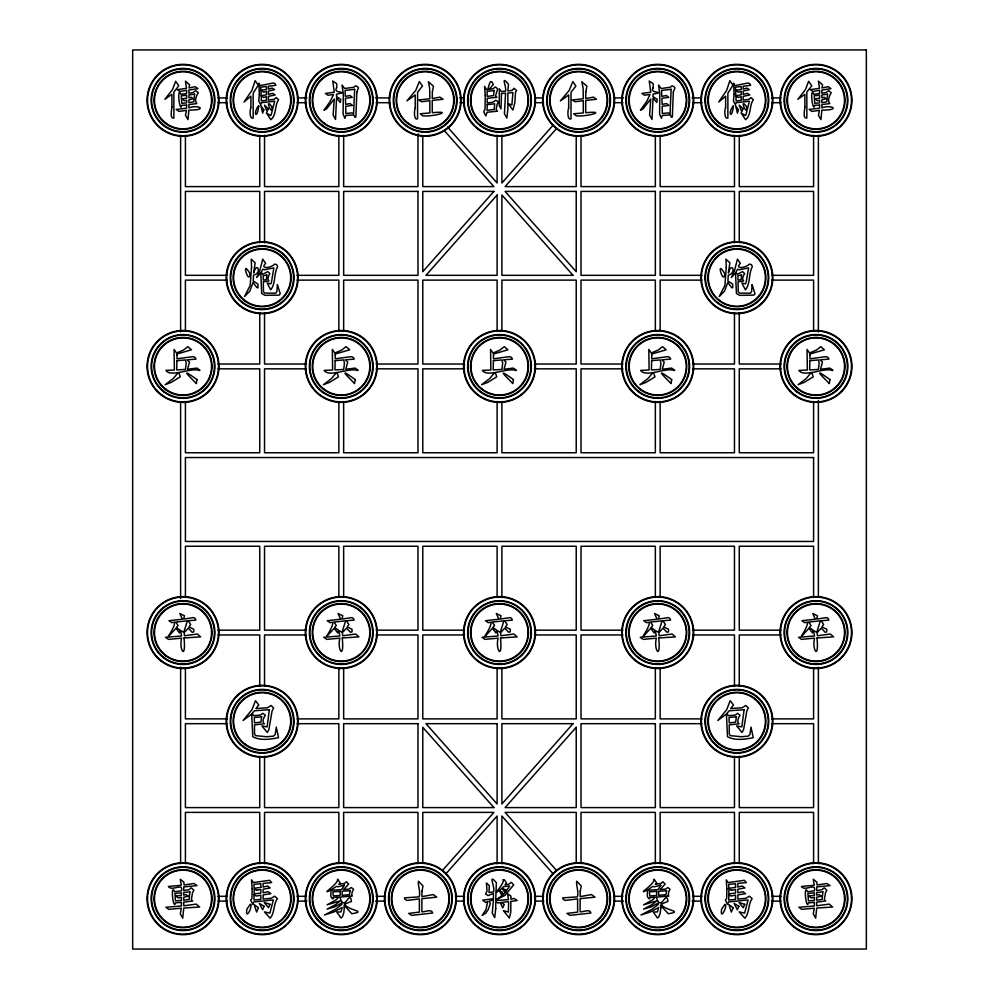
<?xml version="1.0" encoding="UTF-8"?>
<svg xmlns="http://www.w3.org/2000/svg" width="999" height="999" viewBox="0 0 999 999"><rect width="100%" height="100%" fill="white"/><g stroke="black" fill="none" stroke-linecap="round" stroke-linejoin="round"><path stroke-width="1.5" d="M553.434 124.813L501.898 182.992L501.898 135.127M556.643 128.421L505.094 186.613L576.223 186.613L576.223 135.652M442.357 870.579L493.906 812.387L422.777 812.387L422.777 863.348M445.566 874.187L497.102 816.008L497.102 863.873M218.044 97.902L227.397 97.902M297.565 97.902L306.93 97.902M375.537 97.902L389.573 97.902M459.74 97.902L464.41 97.902M534.59 97.902L542.382 97.902M614.11 97.902L623.463 97.902M692.07 97.902L701.435 97.902M771.603 97.902L780.956 97.902M217.932 102.697L227.223 102.697M297.053 102.697L306.343 102.697M376.173 102.697L390.109 102.697M459.99 102.697L464.635 102.697M534.365 102.697L543.643 102.697M613.536 102.697L622.827 102.697M692.657 102.697L701.947 102.697M771.777 102.697L781.068 102.697M227.223 275.324L185.414 275.324L185.414 191.408L259.74 191.408L259.74 242.695M297.053 275.324L338.861 275.324L338.861 191.408L264.535 191.408L264.535 242.695M701.947 275.324L660.139 275.324L660.139 191.408L734.465 191.408L734.465 242.695M771.777 275.324L813.586 275.324L813.586 191.408L739.26 191.408L739.26 242.695M227.223 280.12L185.414 280.12L185.414 331.406M297.053 280.12L338.861 280.12L338.861 331.406M701.947 280.12L660.139 280.12L660.139 331.406M771.777 280.12L813.586 280.12L813.586 331.406M217.932 364.036L259.74 364.036L259.74 312.749M306.343 364.036L264.535 364.036L264.535 312.749M376.173 364.036L417.982 364.036L417.982 280.12L343.656 280.12L343.656 331.406M464.585 364.036L422.777 364.036L422.777 280.12L497.102 280.12L497.102 331.406M534.415 364.036L576.223 364.036L576.223 280.12L501.898 280.12L501.898 331.406M622.827 364.036L581.018 364.036L581.018 280.12L655.344 280.12L655.344 331.406M692.657 364.036L734.465 364.036L734.465 312.749M781.068 364.036L739.26 364.036L739.26 312.749M217.932 368.831L259.74 368.831L259.74 452.747L185.414 452.747L185.414 401.461M306.343 368.831L264.535 368.831L264.535 452.747L338.861 452.747L338.861 401.461M376.173 368.831L417.982 368.831L417.982 452.747L343.656 452.747L343.656 401.461M464.585 368.831L422.777 368.831L422.777 452.747L497.102 452.747L497.102 401.461M534.415 368.831L576.223 368.831L576.223 452.747L501.898 452.747L501.898 401.461M622.827 368.831L581.018 368.831L581.018 452.747L655.344 452.747L655.344 401.461M692.657 368.831L734.465 368.831L734.465 452.747L660.139 452.747L660.139 401.461M781.068 368.831L739.26 368.831L739.26 452.747L813.586 452.747L813.586 401.461M217.932 630.169L259.74 630.169L259.74 546.253L185.414 546.253L185.414 597.539M306.343 630.169L264.535 630.169L264.535 546.253L338.861 546.253L338.861 597.539M376.173 630.169L417.982 630.169L417.982 546.253L343.656 546.253L343.656 597.539M464.585 630.169L422.777 630.169L422.777 546.253L497.102 546.253L497.102 597.539M534.415 630.169L576.223 630.169L576.223 546.253L501.898 546.253L501.898 597.539M622.827 630.169L581.018 630.169L581.018 546.253L655.344 546.253L655.344 597.539M692.657 630.169L734.465 630.169L734.465 546.253L660.139 546.253L660.139 597.539M781.068 630.169L739.26 630.169L739.26 546.253L813.586 546.253L813.586 597.539M217.932 634.964L259.74 634.964L259.74 686.251M306.343 634.964L264.535 634.964L264.535 686.251M376.173 634.964L417.982 634.964L417.982 718.88L343.656 718.88L343.656 667.594M464.585 634.964L422.777 634.964L422.777 718.88L497.102 718.88L497.102 667.594M534.415 634.964L576.223 634.964L576.223 718.88L501.898 718.88L501.898 667.594M622.827 634.964L581.018 634.964L581.018 718.88L655.344 718.88L655.344 667.594M692.657 634.964L734.465 634.964L734.465 686.251M781.068 634.964L739.26 634.964L739.26 686.251M227.223 718.88L185.414 718.88L185.414 667.594M297.053 718.88L338.861 718.88L338.861 667.594M701.947 718.88L660.139 718.88L660.139 667.594M771.777 718.88L813.586 718.88L813.586 667.594M227.223 723.676L185.414 723.676L185.414 807.592L259.74 807.592L259.74 756.305M297.053 723.676L338.861 723.676L338.861 807.592L264.535 807.592L264.535 756.305M701.947 723.676L660.139 723.676L660.139 807.592L734.465 807.592L734.465 756.305M771.777 723.676L813.586 723.676L813.586 807.592L739.26 807.592L739.26 756.305M217.932 896.303L227.223 896.303M297.053 896.303L306.343 896.303M376.173 896.303L385.464 896.303M455.357 896.303L464.635 896.303M534.365 896.303L543.643 896.303M613.536 896.303L622.827 896.303M692.657 896.303L701.947 896.303M771.777 896.303L781.068 896.303M218.044 901.098L227.397 901.098M297.565 901.098L306.93 901.098M375.537 901.098L384.89 901.098M456.618 901.098L464.41 901.098M534.59 901.098L543.943 901.098M614.11 901.098L623.463 901.098M692.07 901.098L701.435 901.098M771.603 901.098L780.956 901.098M447.627 127.135L497.102 182.992L497.102 135.127M444.418 130.757L493.906 186.613L422.777 186.613L422.777 135.652M556.643 870.579L505.094 812.387L576.223 812.387L576.223 863.348M553.434 874.187L501.898 816.008L501.898 863.873M818.381 135.327L818.381 331.843M818.381 400.462L818.381 596.977M818.381 667.157L818.381 863.673M813.586 135.327L813.586 186.613L739.26 186.613L739.26 135.327M813.586 863.673L813.586 812.387L739.26 812.387L739.26 863.673M734.465 135.327L734.465 186.613L660.139 186.613L660.139 135.327M734.465 863.673L734.465 812.387L660.139 812.387L660.139 863.673M655.344 135.327L655.344 186.613L581.018 186.613L581.018 135.327M655.344 863.673L655.344 812.387L581.018 812.387L581.018 863.673M417.982 133.779L417.982 186.613L343.656 186.613L343.656 135.327M417.982 863.673L417.982 812.387L343.656 812.387L343.656 863.673M338.861 135.327L338.861 186.613L264.535 186.613L264.535 135.327M338.861 863.673L338.861 812.387L264.535 812.387L264.535 863.673M259.74 135.327L259.74 186.613L185.414 186.613L185.414 135.327M259.74 863.673L259.74 812.387L185.414 812.387L185.414 863.673M180.619 135.327L180.619 331.843M180.619 402.023L180.619 598.538M180.619 667.157L180.619 863.673M501.473 93.456L500.986 108.928L499.188 105.332L499.35 88.749L501.236 91.496L505.569 91.171C506.818 86.701 500.049 74.413 508.479 84.203L507.867 90.959L512.125 90.36L514.048 88.299L516.545 90.385L515.534 92.383L514.81 102.797L512.937 110.04L508.316 103.696L511.9 104.957L512.899 92.595L507.867 93.007L507.867 109.266L506.843 118.107L504.42 113.636L505.569 93.169L501.473 93.456M186.613 105.07L186.563 108.217L176.136 109.44L178.958 111.413L186.488 110.34L185.464 115.222L187.962 119.593L188.898 110.102C208.953 110.202 198.014 104.208 188.898 107.892L188.898 104.57L196.803 103.596C194.156 100.911 196.366 95.654 198.277 92.782L195.779 90.609L192.869 92.62L188.898 93.157L188.898 90.047L197.952 88.649L195.292 86.688L189.061 87.949L189.598 84.878L185.464 81.119L186.526 88.324L177.322 89.673L179.895 91.471L186.613 90.322L186.613 93.481L180.881 94.293C177.51 86.563 178.571 105.844 181.081 107.193L181.855 105.27L186.613 105.07M819.58 105.07L819.53 108.217L809.103 109.44L811.925 111.413L819.455 110.34L818.431 115.222L820.928 119.593L821.865 110.102C841.92 110.202 830.981 104.208 821.865 107.892L821.865 104.57L829.769 103.596C827.122 100.911 829.332 95.654 831.243 92.782L828.745 90.609L825.836 92.62L821.865 93.157L821.865 90.047L830.918 88.649L828.258 86.688L822.027 87.949L822.564 84.878L818.431 81.119L819.492 88.324L810.289 89.673L812.861 91.471L819.58 90.322L819.58 93.481L813.848 94.293C810.476 86.563 811.538 105.844 814.048 107.193L814.822 105.27L819.58 105.07M487.187 104.633L487.112 110.327L494.193 109.503L494.68 103.821L487.187 104.633M181.443 903.67L181.406 906.006L165.884 907.267L168.794 909.352L181.319 908.216L180.295 913.823L182.717 918.206L183.741 908.054L199.625 907.03L196.303 904.12L183.741 905.793L183.741 902.109L192.695 901.011L191.346 899.699L192.632 892.357L193.893 890.196L191.221 887.786L189.011 889.697L183.741 890.571L183.779 886.887L197.003 885.614L193.893 883.491L184.066 885.002L183.916 882.179L180.295 879.27L181.281 885.251L168.469 886.475C171.741 891.982 183.616 881.98 181.443 890.858L174.575 891.757C171.166 883.578 172.19 903.258 174.725 904.607L175.512 902.846L181.443 902.322L181.443 903.67M485.264 95.342L485.027 109.016L483.753 111.838L485.876 115.971L487.062 112.25L497.552 111.189L496.116 109.915L497.102 104.283L498.326 102.385L497.215 101.074L495.866 100.25L492.919 102.223L487.187 102.997L487.187 98.377L496.89 97.265L495.541 95.991L497.664 89.073L496.565 87.85L495.254 86.95L493.244 88.624L489.035 89.485L493.294 84.54C490.184 76.598 489.073 86.239 487.599 89.698L486.7 89.81L484.54 86.413L485.264 95.342M814.41 903.67L814.372 906.006L798.85 907.267L801.76 909.352L814.285 908.216L813.261 913.823L815.684 918.206L816.707 908.054L832.592 907.03L829.27 904.12L816.707 905.793L816.707 902.109L825.661 901.011L824.312 899.699L825.599 892.357L826.86 890.196L824.187 887.786L821.977 889.697L816.707 890.571L816.745 886.887L829.969 885.614L826.86 883.491L817.032 885.002L816.882 882.179L813.261 879.27L814.247 885.251L801.435 886.475C804.707 891.982 816.583 881.98 814.41 890.858L807.542 891.757C804.133 883.578 805.157 903.258 807.691 904.607L808.478 902.846L814.41 902.322L814.41 903.67M176.91 360.639L176.711 369.93L185.464 369.443L186.201 363.174L185.464 359.94L176.91 360.639M177.035 355.032L176.948 358.803L193.082 356.631L195.042 357.455L195.991 359.128L187.1 359.827L189.485 362.075L187.55 369.28L196.853 368.094L199.962 370.217L199.425 370.554C191.758 366.97 170.929 377.959 165.909 370.392L174.375 370.017L174.088 349.425L176.586 353.034L183.466 350.037L187.837 346.678L191.446 349.8L176.91 354.046L177.035 355.032M252.16 888.81L251.96 898.263L250.687 900.224L252.809 904.32L253.833 901.947L273.364 899.937L269.88 913.123L264.435 911.887L270.167 918.231C274.862 912.874 273.264 904.27 277.422 898.588L274.638 896.178L271.191 898.301L263.137 899.075L263.137 894.904L270.866 893.68L268.207 891.707L263.137 892.781L263.137 889.21L270.167 887.949L267.595 886.026L263.137 887.05L263.137 883.403L271.641 882.579L269.618 880.306L253.434 882.579L251.511 879.857L252.16 888.81M335.152 360.639L334.952 369.93L343.706 369.443L344.443 363.174L343.706 359.94L335.152 360.639M335.277 355.032L335.189 358.803L351.323 356.631L353.284 357.455L354.233 359.128L345.342 359.827L347.727 362.075L345.791 369.28L355.095 368.094L358.204 370.217L357.667 370.554C350 366.97 329.171 377.959 324.151 370.392L332.617 370.017L332.33 349.425L334.827 353.034L341.708 350.037L346.079 346.678L349.687 349.8L335.152 354.046L335.277 355.032M493.394 360.639L493.194 369.93L501.948 369.443L502.684 363.174L501.948 359.94L493.394 360.639M493.518 355.032L493.431 358.803L509.565 356.631L511.525 357.455L512.475 359.128L503.583 359.827L505.969 362.075L504.033 369.28L513.336 368.094L516.446 370.217L515.909 370.554C508.241 366.97 487.412 377.959 482.392 370.392L490.859 370.017L490.571 349.425L493.069 353.034L499.95 350.037L504.32 346.678L507.929 349.8L493.394 354.046L493.518 355.032M651.635 360.639L651.435 369.93L660.189 369.443L660.926 363.174L660.189 359.94L651.635 360.639M651.76 355.032L651.673 358.803L667.807 356.631L669.767 357.455L670.716 359.128L661.825 359.827L664.21 362.075L662.275 369.28L671.578 368.094L674.687 370.217L674.15 370.554C666.483 366.97 645.654 377.959 640.634 370.392L649.1 370.017L648.813 349.425L651.311 353.034L658.191 350.037L662.562 346.678L666.171 349.8L651.635 354.046L651.76 355.032M726.885 888.81L726.685 898.263L725.411 900.224L727.534 904.32L728.558 901.947L748.089 899.937L744.605 913.123L739.16 911.887L744.892 918.231C749.587 912.874 747.989 904.27 752.147 898.588L749.362 896.178L745.916 898.301L737.861 899.075L737.861 894.904L745.591 893.68L742.931 891.707L737.861 892.781L737.861 889.21L744.892 887.949L742.319 886.026L737.861 887.05L737.861 883.403L746.365 882.579L744.342 880.306L728.159 882.579L726.236 879.857L726.885 888.81M809.877 360.639L809.677 369.93L818.431 369.443L819.168 363.174L818.431 359.94L809.877 360.639M810.002 355.032L809.914 358.803L826.048 356.631L828.009 357.455L828.958 359.128L820.067 359.827L822.452 362.075L820.516 369.28L829.819 368.094L832.929 370.217L832.392 370.554C824.724 366.97 803.895 377.959 798.875 370.392L807.342 370.017L807.055 349.425L809.552 353.034L816.433 350.037L820.803 346.678L824.412 349.8L809.877 354.046L810.002 355.032M356.855 91.958L355.856 117.02L354.92 117.258L353.796 114.922L345.804 115.459L344.905 118.319L343.107 114.098L343.306 93.881L342.033 85.052L344.667 88.524L353.983 87.225L355.557 85.777L357.23 86.513L358.454 87.9L356.855 91.958M673.338 91.958L672.339 117.02L671.403 117.258L670.279 114.922L662.287 115.459L661.388 118.319L659.59 114.098L659.79 93.881L658.516 85.052L661.151 88.524L670.466 87.225L672.04 85.777L673.713 86.513L674.937 87.9L673.338 91.958M354.645 89.298L353.584 113.699L352.11 112.912L345.854 113.486L345.691 106.244L352.435 105.419L350.149 103.621L345.642 104.321L345.404 98.264L352.272 97.365L349.987 95.554L345.317 96.341L345.067 90.447L354.645 89.298M671.128 89.298L670.067 113.699L668.593 112.912L662.337 113.486L662.175 106.244L668.918 105.419L666.633 103.621L662.125 104.321L661.887 98.264L668.756 97.365L666.47 95.554L661.8 96.341L661.55 90.447L671.128 89.298M254.121 894.779L253.958 900.062L260.839 899.362L260.839 895.191L256.256 896.016L254.121 894.779M728.845 894.779L728.683 900.062L735.564 899.362L735.564 895.191L730.981 896.016L728.845 894.779M422.015 891.295L421.878 896.615L433.304 894.567L436.738 897.152L421.878 898.663L421.878 911.85C425.062 912.162 431.793 908.428 432.692 913.036L411.563 915.371L408.741 913.398L419.38 912.137L419.38 898.913L407.105 900.424L405.02 899.4L404.433 897.851L419.093 896.902C420.916 892.469 417.682 885.114 418.444 881.268L422.989 885.901L422.015 891.295M580.257 891.295L580.119 896.615L591.545 894.567L594.979 897.152L580.119 898.663L580.119 911.85C583.304 912.162 590.034 908.428 590.933 913.036L569.805 915.371L566.982 913.398L577.622 912.137L577.622 898.913L565.347 900.424L563.261 899.4L562.674 897.851L577.335 896.902C579.158 892.469 575.923 885.114 576.685 881.268L581.231 885.901L580.257 891.295M251.548 267.22L250.175 285.477L244.505 296.541L249.8 291.159L253.022 282.53L256.918 287.612L258.017 287.774L257.942 284.078L253.184 281.019L253.559 275.087C262.35 273.264 256.918 260.602 253.684 273.002L255.157 262.762L251.224 259.166L251.548 267.22M432.405 91.696L432.267 98.514L439.997 97.165L443.069 99.251L432.267 100.437L432.267 112.725C454.32 110.552 434.64 116.858 422.802 115.834L420.267 113.761L429.845 112.962L429.845 100.687L421.615 101.748L418.831 99.95L429.845 98.764L429.657 88.187L428.359 81.693L433.454 86.201L432.405 91.696M585.851 91.696L585.714 98.514L593.456 97.165L596.515 99.251L585.714 100.437L585.714 112.725C607.779 110.552 588.086 116.858 576.261 115.834L573.726 113.761L583.304 112.962L583.304 100.687L575.074 101.748L572.29 99.95L583.304 98.764L583.116 88.187L581.818 81.693L586.9 86.201L585.851 91.696M726.273 267.22L724.899 285.477L719.23 296.541L724.525 291.159L727.747 282.53L731.643 287.612L732.742 287.774L732.667 284.078L727.909 281.019L728.283 275.087C737.075 273.264 731.643 260.602 728.408 273.002L729.882 262.762L725.948 259.166L726.273 267.22M171.915 107.03C171.716 110.052 169.568 118.931 173.876 118.119L173.876 92.083L178.796 85.739L175.674 81.281L172.49 89.585L164.872 99.288L171.915 94.343L171.915 107.03M804.882 107.03C804.682 110.052 802.534 118.931 806.842 118.119L806.842 92.083L811.762 85.739L808.641 81.281L805.456 89.585L797.839 99.288L804.882 94.343L804.882 107.03M336.651 87.9C332.118 93.968 351.149 91.121 336.551 94.168L336.551 96.666L340.771 99.363L340.284 102.435L336.551 98.052L335.539 119.468L333.117 115.085L334.265 99.001L326.486 108.941L323.951 110.177L330.132 101.536L333.566 94.455L327.997 95.23L325.424 93.431L334.265 92.208L332.754 80.981L336.738 83.766L336.651 87.9M495.716 908.74L494.73 917.582L492.27 913.123L493.456 899.774L489.198 901.086L490.347 903.508L488.261 909.527L485.676 913.248L482.117 915.459L485.964 909.652L487.774 901.535L485.726 902.484L482.654 900.186L493.456 898.638L493.456 893.393L488.061 895.604L485.564 893.968L487.037 891.058L486.413 882.991L489.323 885.663L488.998 892.532L493.456 891.845C495.579 887.724 487.325 872.09 496.366 882.716L495.716 900.561L508.404 899.612L507.704 893.805L511.026 896.265L510.901 899.212L514.085 898.426L517.157 900.524L510.814 901.373L510.814 912.025L509.34 918.044L503.409 910.663L508.416 912.062L508.566 901.585L501.111 902.447L504.27 904.445L502.747 907.891L500.212 902.559L498.002 903.009L495.716 901.822L495.716 908.74M653.134 87.9C648.601 93.968 667.632 91.121 653.034 94.168L653.034 96.666L657.255 99.363L656.768 102.435L653.034 98.052L652.022 119.468L649.6 115.085L650.749 99.001L642.969 108.941L640.434 110.177L646.615 101.536L650.049 94.455L644.48 95.23L641.907 93.431L650.749 92.208L649.238 80.981L653.221 83.766L653.134 87.9M184.016 637.986C186.313 661.326 178.646 649.437 181.643 638.149L168.494 639.385L165.547 637.287L181.593 635.988L180.494 630.581L183.804 632.255L187.375 620.841L175.861 622.027L178.034 625.461L176.411 627.447L180.17 630.257L179.445 632.941L175.986 628.284C160.015 645.716 174.363 630.357 174.725 622.152L171.816 622.677L168.993 620.716L182.38 619.205L179.832 613.511L184.54 615.846L183.641 619.08L191.833 617.894A3.184 3.184 0 0 1 195.105 618.381L195.879 620.104L188.224 620.754L190.647 624.475L189.011 626.972L193.769 629.233L193.794 631.805L192.283 632.305L188.274 628.159L184.141 632.629L184.465 635.776L197.352 634.015L200.662 636.875L184.016 637.986M342.257 637.986C344.555 661.326 336.888 649.437 339.885 638.149L326.735 639.385L323.788 637.287L339.835 635.988L338.736 630.581L342.045 632.255L345.617 620.841L334.103 622.027L336.276 625.461L334.653 627.447L338.411 630.257L337.687 632.941L334.228 628.284C318.256 645.716 332.605 630.357 332.967 622.152L330.057 622.677L327.235 620.716L340.622 619.205L338.074 613.511L342.782 615.846L341.883 619.08L350.075 617.894A3.184 3.184 0 0 1 353.346 618.381L354.121 620.104L346.466 620.754L348.888 624.475L347.252 626.972L352.01 629.233L352.035 631.805L350.524 632.305L346.516 628.159L342.382 632.629L342.707 635.776L355.594 634.015L358.903 636.875L342.257 637.986M500.499 637.986C502.797 661.326 495.129 649.437 498.126 638.149L484.977 639.385L482.03 637.287L498.076 635.988L496.978 630.581L500.287 632.255L503.858 620.841L492.345 622.027L494.517 625.461L492.894 627.447L496.653 630.257L495.929 632.941L492.47 628.284C476.498 645.716 490.846 630.357 491.208 622.152L488.299 622.677L485.477 620.716L498.863 619.205L496.316 613.511L501.023 615.846L500.124 619.08L508.316 617.894A3.184 3.184 0 0 1 511.588 618.381L512.362 620.104L504.707 620.754L507.13 624.475L505.494 626.972L510.252 629.233L510.277 631.805L508.766 632.305L504.757 628.159L500.624 632.629L500.949 635.776L513.836 634.015L517.145 636.875L500.499 637.986M658.741 637.986C661.038 661.326 653.371 649.437 656.368 638.149L643.219 639.385L640.272 637.287L656.318 635.988L655.219 630.581L658.528 632.255L662.1 620.841L650.586 622.027L652.759 625.461L651.136 627.447L654.894 630.257L654.17 632.941L650.711 628.284C634.74 645.716 649.088 630.357 649.45 622.152L646.54 622.677L643.718 620.716L657.105 619.205L654.557 613.511L659.265 615.846L658.366 619.08L666.558 617.894A3.184 3.184 0 0 1 669.829 618.381L670.604 620.104L662.949 620.754L665.371 624.475L663.736 626.972L668.493 629.233L668.518 631.805L667.007 632.305L662.999 628.159L658.865 632.629L659.19 635.776L672.077 634.015L675.386 636.875L658.741 637.986M816.982 637.986C819.28 661.326 811.613 649.437 814.61 638.149L801.46 639.385L798.513 637.287L814.56 635.988L813.461 630.581L816.77 632.255L820.341 620.841L808.828 622.027L811.001 625.461L809.377 627.447L813.136 630.257L812.412 632.941L808.953 628.284C792.981 645.716 807.329 630.357 807.691 622.152L804.782 622.677L801.96 620.716L815.346 619.205L812.799 613.511L817.507 615.846L816.608 619.08L824.799 617.894A3.184 3.184 0 0 1 828.071 618.381L828.845 620.104L821.19 620.754L823.613 624.475L821.977 626.972L826.735 629.233L826.76 631.805L825.249 632.305L821.24 628.159L817.107 632.629L817.432 635.776L830.319 634.015L833.628 636.875L816.982 637.986M344.293 907.954L343.806 912.786L342.457 916.72L340.984 917.981L336.763 912.087L341.021 911.887L342.17 907.467L334.178 911.862L324.488 914.997L335.452 909.352L341.883 904.357L341.558 903.121L334.727 906.855L327.06 909.14L335.539 904.644L340.322 900.836L327.06 904.844L336.188 899.849L338.486 897.227L333.329 897.552L333.191 898.75L332.255 898.663L330.831 896.365L330.956 889.897C318.444 896.265 338.911 883.915 337.55 879.182L340.372 883.228L338.848 884.34L344.58 883.366L346.391 881.755L348.676 884.09L343.606 889.497L349.051 889.122L351.336 887.524L353.596 889.335L352.285 891.707L351.66 895.304L352.322 896.003L339.76 897.152L340.572 899.2C345.204 911.138 349.662 889.21 351.461 901.41L344.917 903.983C346.378 910.339 368.419 911.138 351.785 913.723L344.056 905.206L344.293 907.954M660.776 907.954L660.289 912.786L658.94 916.72L657.467 917.981L653.246 912.087L657.504 911.887L658.653 907.467L650.661 911.862L640.971 914.997L651.935 909.352L658.366 904.357L658.041 903.121L651.211 906.855L643.543 909.14L652.022 904.644L656.805 900.836L643.543 904.844L652.672 899.849L654.969 897.227L649.812 897.552L649.675 898.75L648.738 898.663L647.315 896.365L647.439 889.897C634.927 896.265 655.394 883.915 654.033 879.182L656.855 883.228L655.332 884.34L661.063 883.366L662.874 881.755L665.159 884.09L660.089 889.497L665.534 889.122L667.819 887.524L670.079 889.335L668.768 891.707L668.144 895.304L668.806 896.003L656.243 897.152L657.055 899.2C661.688 911.138 666.146 889.21 667.944 901.41L661.4 903.983C662.861 910.339 684.902 911.138 668.269 913.723L660.539 905.206L660.776 907.954M250.849 904.857C251.985 908.503 245.042 920.666 246.915 909.102L250.25 904.332L250.849 904.857M725.574 904.857C726.71 908.503 719.767 920.666 721.64 909.102L724.974 904.332L725.574 904.857M259.353 94.418L258.729 100.887L260.702 104.82L261.388 102.685L274.663 101.211L271.141 115.01L270.404 115.459L266.308 112.8L270.854 119.68C276.773 115.135 274.375 105.544 278.584 99.738L276.248 97.615L274.188 99.326L268.431 100.112L268.431 96.341L275.15 94.955L272.652 93.319L268.431 94.418L268.431 91.059L274.613 89.71L272.203 88.074L268.431 89.098L268.431 86.239L275.924 85.327L275.112 83.741L273.351 83.004L260.202 85.614L258.891 83.167L259.353 94.418M734.065 94.418L733.453 100.887L735.414 104.82L736.113 102.685L749.375 101.211L745.853 115.01L745.117 115.459L741.021 112.8L745.566 119.68C751.498 115.135 749.1 105.544 753.308 99.738L750.973 97.615L748.9 99.326L743.156 100.112L743.156 96.341L749.862 94.955L747.377 93.319L743.156 94.418L743.156 91.059L749.337 89.71L746.915 88.074L743.156 89.098L743.156 86.239L750.649 85.327L749.824 83.741L748.064 83.004L734.927 85.614L733.616 83.167L734.065 94.418M266.783 274.925L266.408 279.633L263.336 280.12L263.174 275.786L266.783 274.925M277.422 284.74L276.885 291.546L275.749 293.182L264.822 293.119L263.499 291.895L263.336 281.755L268.906 280.981C266.92 279.096 268.469 275.512 269.93 273.614L267.807 271.603L262.65 274.313L261.214 272.14L262.887 269.156L264.36 269.805L273.863 267.882L271.366 282.705L270.704 283.891L267.108 282.942L270.704 289.822C275.911 283.466 273.689 273.464 277.635 266.683L276.686 264.61L274.6 264.086C271.99 267.67 259.265 269.88 265.634 263.299L262.725 259.166L259.74 270.791L256.631 277.547L260.801 272.877L261.688 293.506L265.06 295.342L279.183 295.105L280.244 293.706L277.422 284.74M741.508 274.925L741.133 279.633L738.061 280.12L737.899 275.786L741.508 274.925M752.147 284.74L751.61 291.546L750.474 293.182L739.547 293.119L738.224 291.895L738.061 281.755L743.631 280.981C741.645 279.096 743.194 275.512 744.655 273.614L742.532 271.603L737.374 274.313L735.938 272.14L737.612 269.156L739.085 269.805L748.588 267.882L746.091 282.705L745.429 283.891L741.832 282.942L745.429 289.822C750.636 283.466 748.413 273.464 752.359 266.683L751.41 264.61L749.325 264.086C746.715 267.67 733.99 269.88 740.359 263.299L737.449 259.166L734.465 270.791L731.355 277.547L735.526 272.877L736.413 293.506L739.784 295.342L753.908 295.105L754.969 293.706L752.147 284.74M196.965 379.595L196.316 383.579C190.472 377.322 177.735 365.684 196.965 379.595M355.207 379.595L354.558 383.579C348.713 377.322 335.976 365.684 355.207 379.595M513.449 379.595L512.799 383.579C506.955 377.322 494.218 365.684 513.449 379.595M671.69 379.595L671.041 383.579C665.197 377.322 652.459 365.684 671.69 379.595M829.932 379.595L829.282 383.579C823.438 377.322 810.701 365.684 829.932 379.595M415.234 107.979C414.123 110.427 413.723 120.654 417.57 118.906L417.57 92.295L422.44 86.026L419.368 81.568L415.734 90.447L406.918 100.887L415.234 94.955L415.234 107.979M568.681 107.979C567.582 110.427 567.17 120.654 571.016 118.906L571.016 92.295L575.886 86.026L572.814 81.568L569.18 90.447L560.377 100.887L568.681 94.955L568.681 107.979M258.429 907.754L256.618 912.062L254.208 904.644L258.429 907.754M733.154 907.754L731.343 912.062L728.933 904.644L733.154 907.754M189.872 891.832L189.186 899.375L183.741 900.186L183.741 897.114L188.649 896.303L186.151 894.667L183.741 895.116L183.741 892.532L189.872 891.832M822.839 891.832L822.152 899.375L816.707 900.186L816.707 897.114L821.615 896.303L819.118 894.667L816.707 895.116L816.707 892.532L822.839 891.832M250.911 107.605C249.613 110.002 249.538 119.805 253.172 118.044L253.172 93.194L258.242 85.165L255.132 80.707L251.898 90.434L244.043 101.998L250.911 96.216L250.911 107.605M725.636 107.605C724.337 110.002 724.263 119.805 727.884 118.044L727.884 93.194L732.966 85.165L729.857 80.707L726.623 90.434L718.756 101.998L725.636 96.216L725.636 107.605M494.068 90.509L493.581 95.592L487.187 96.404L487.062 91.409L494.068 90.509M258.729 106.294C256.955 120.38 252.535 113.486 258.566 105.757L258.729 106.294M733.453 106.294C731.68 120.38 727.247 113.486 733.291 105.757L733.453 106.294M269.343 709.715L267.095 726.91L261.888 725.923L267.295 732.467L268.868 729.67L272.09 710.938L273.639 707.954L271.066 705.494L267.457 707.791L255.956 708.528L258.778 704.957L255.432 700.699L251.985 709.715L243.069 720.516L251.698 714.048L252.784 736.713C260.19 740.871 270.617 739.297 278.521 737.662L276.298 727.11L275.2 734.515L273.439 736.151L266.558 736.725L255.469 735.626L254.483 733.491L254.483 724.862L264.348 723.788C261.626 721.877 263.773 717.519 265.334 715.284L262.837 713.311L260.414 715.109L253.671 715.684L252.198 713.523L254.408 710.776L269.343 709.715M744.068 709.715L741.82 726.91L736.613 725.923L742.02 732.467L743.593 729.67L746.815 710.938L748.363 707.954L745.791 705.494L742.182 707.791L730.681 708.528L733.503 704.957L730.157 700.699L726.71 709.715L717.794 720.516L726.423 714.048L727.509 736.713C734.914 740.871 745.341 739.297 753.246 737.662L751.023 727.11L749.924 734.515L748.164 736.151L741.283 736.725L730.194 735.626L729.208 733.491L729.208 724.862L739.073 723.788C736.35 721.877 738.498 717.519 740.059 715.284L737.562 713.311L735.139 715.109L728.396 715.684L726.922 713.523L729.133 710.776L744.068 709.715M194.593 94.181L193.769 101.873L188.898 102.647L188.898 99.788L193.194 98.801L191.458 97.303L188.898 97.74L188.898 94.917L194.593 94.181M827.559 94.181L826.735 101.873L821.865 102.647L821.865 99.788L826.161 98.801L824.425 97.303L821.865 97.74L821.865 94.917L827.559 94.181M503.246 879.719C504.495 885.114 488.074 899.063 502.135 888.236L505.082 892.656L502.547 895.079L502.46 892.207L499.475 890.733L501.935 895.604L496.528 899.575L505.007 895.354L513.723 884.802L511.313 882.379L508.641 884.19L505.044 884.752L506.356 883.328L506.081 882.304L504.22 879.657L503.246 879.719M505.744 890.196L505.369 892.369L509.627 885.951L503.533 886.637L502.297 888.074L505.744 890.196M272.203 107.392C272.015 117.345 264.023 95.292 272.203 107.392M746.915 107.392C746.728 117.345 738.748 95.292 746.915 107.392M263.811 109.89L262.7 113.162L260.901 105.757L263.811 109.89M738.523 109.89L737.424 113.162L735.626 105.757L738.523 109.89M261.651 716.832L260.914 722.152L254.483 722.889L254.32 717.444L261.651 716.832M736.375 716.832L735.639 722.152L729.208 722.889L729.045 717.444L736.375 716.832M268.269 108.704L267.083 111.688L264.51 105.145L268.269 108.704M742.994 108.704L741.807 111.688L739.223 105.145L742.994 108.704M350.112 890.683L349.5 894.654L342.17 895.341L342.17 891.258L350.112 890.683M666.595 890.683L665.983 894.654L658.653 895.341L658.653 891.258L666.595 890.683M270.005 904.32L268.531 907.754L264.273 902.522L270.005 904.32M744.73 904.32L743.256 907.754L738.998 902.522L744.73 904.32M250.075 273.776C249.013 286.201 240.409 257.317 250.075 273.776M264.148 906.33L262.637 909.764L259.365 903.383L264.148 906.33M724.799 273.776C723.738 286.201 715.134 257.317 724.799 273.776M738.873 906.33L737.362 909.764L734.09 903.383L738.873 906.33M175.924 896.028L178.172 897.939L181.443 897.364L181.443 900.399L175.462 900.886L174.937 893.518L181.443 892.819L181.443 895.404L175.924 896.028M808.89 896.028L811.138 897.939L814.41 897.364L814.41 900.399L808.428 900.886L807.904 893.518L814.41 892.819L814.41 895.404L808.89 896.028M344.343 885.201L341.596 889.622L332.217 890.234L331.768 889.497L336.563 886.3L337.712 886.837L344.343 885.201M660.826 885.201L658.079 889.622L648.701 890.234L648.251 889.497L653.046 886.3L654.195 886.837L660.826 885.201M177.772 373.089L173.264 378.534L165.16 384.702L171.341 382.342L180.27 376.81L178.996 373.176L177.772 373.089M336.014 373.089L331.506 378.534L323.401 384.702L329.583 382.342L338.511 376.81L337.237 373.176L336.014 373.089M494.255 373.089L489.747 378.534L481.643 384.702L487.824 382.342L496.753 376.81L495.479 373.176L494.255 373.089M652.497 373.089L647.989 378.534L639.884 384.702L646.066 382.342L654.994 376.81L653.721 373.176L652.497 373.089M810.738 373.089L806.23 378.534L798.126 384.702L804.307 382.342L813.236 376.81L811.962 373.176L810.738 373.089M493.906 191.408L422.777 271.703L422.777 191.408L493.906 191.408M497.102 195.03L425.974 275.324L497.102 275.324L497.102 195.03M573.026 723.676L501.898 803.97L501.898 723.676L573.026 723.676M576.223 727.297L505.094 807.592L576.223 807.592L576.223 727.297M261.563 90.197L263.486 92.208L266.471 91.433L266.471 94.793L261.226 95.767L261.351 100.887L266.471 100.312L266.471 96.666L263.486 97.452L261.226 95.817L260.614 87.213L266.471 86.476L266.471 89.51L261.563 90.197M736.275 90.197L738.199 92.208L741.196 91.433L741.196 94.793L735.951 95.767L736.076 100.887L741.196 100.312L741.196 96.666L738.199 97.452L735.951 95.817L735.339 87.213L741.196 86.476L741.196 89.51L736.275 90.197M182.23 98.801L184.191 100.762L186.613 100.187L186.613 102.897L181.818 103.347L181.244 95.854L186.613 95.205L186.613 98.189L182.23 98.801M815.196 98.801L817.157 100.762L819.58 100.187L819.58 102.897L814.784 103.347L814.21 95.854L819.58 95.205L819.58 98.189L815.196 98.801M256.868 890.234L254.121 889.21L254.121 893.843L260.839 893.106L260.839 889.547L256.868 890.234M731.593 890.234L728.845 889.21L728.845 893.843L735.564 893.106L735.564 889.547L731.593 890.234M260.839 887.412L254.121 888.273L253.921 884.39L260.839 883.69L260.839 887.412M735.564 887.412L728.845 888.273L728.646 884.39L735.564 883.69L735.564 887.412M340.209 891.383L332.879 891.832L333.291 895.916L340.209 895.516L340.209 891.383M656.693 891.383L649.362 891.832L649.775 895.916L656.693 895.516L656.693 891.383M866.333 49.95L132.667 49.95L132.667 949.05L866.333 949.05L866.333 49.95M417.982 191.408L343.656 191.408L343.656 275.324L417.982 275.324L417.982 191.408M576.223 191.408L505.094 191.408L576.223 271.703L576.223 191.408M655.344 191.408L581.018 191.408L581.018 275.324L655.344 275.324L655.344 191.408M573.026 275.324L501.898 275.324L501.898 195.03L573.026 275.324M813.586 457.542L185.414 457.542L185.414 541.458L813.586 541.458L813.586 457.542M417.982 723.676L343.656 723.676L343.656 807.592L417.982 807.592L417.982 723.676M497.102 723.676L425.974 723.676L497.102 803.97L497.102 723.676M655.344 723.676L581.018 723.676L581.018 807.592L655.344 807.592L655.344 723.676M493.906 807.592L422.777 807.592L422.777 727.297L493.906 807.592M240.434 306.406A35.964 35.964 0 0 0 297.827 282.18A35.964 35.964 0 0 0 248.152 244.593A35.964 35.964 0 0 0 240.434 306.406M244.643 300.849A29.008 29.008 0 0 0 290.921 281.318A29.008 29.008 0 0 0 250.861 250.999A29.008 29.008 0 0 0 244.643 300.849M243.194 302.759A31.406 31.406 0 0 0 293.294 281.606A31.406 31.406 0 0 0 249.925 248.788A31.406 31.406 0 0 0 243.194 302.759M244.93 300.474A28.521 28.521 0 0 0 290.447 281.256A28.521 28.521 0 0 0 251.049 251.448A28.521 28.521 0 0 0 244.93 300.474M242.907 303.147A31.881 31.881 0 0 0 293.768 281.668A31.881 31.881 0 0 0 249.738 248.351A31.881 31.881 0 0 0 242.907 303.147M240.722 306.019A35.489 35.489 0 0 0 297.352 282.118A35.489 35.489 0 0 0 248.339 245.03A35.489 35.489 0 0 0 240.722 306.019M319.555 395.117A35.964 35.964 0 0 0 376.948 370.891A35.964 35.964 0 0 0 327.272 333.304A35.964 35.964 0 0 0 319.555 395.117M323.763 389.56A29.008 29.008 0 0 0 370.042 370.03A29.008 29.008 0 0 0 329.982 339.71A29.008 29.008 0 0 0 323.763 389.56M322.315 391.471A31.406 31.406 0 0 0 372.415 370.317A31.406 31.406 0 0 0 329.046 337.5A31.406 31.406 0 0 0 322.315 391.471M324.051 389.185A28.521 28.521 0 0 0 369.568 369.967A28.521 28.521 0 0 0 330.169 340.159A28.521 28.521 0 0 0 324.051 389.185M322.028 391.858A31.881 31.881 0 0 0 372.889 370.379A31.881 31.881 0 0 0 328.858 337.063A31.881 31.881 0 0 0 322.028 391.858M319.842 394.73A35.489 35.489 0 0 0 376.473 370.829A35.489 35.489 0 0 0 327.46 333.741A35.489 35.489 0 0 0 319.842 394.73M161.314 128.983A35.964 35.964 0 0 0 218.706 104.758A35.964 35.964 0 0 0 169.031 67.17A35.964 35.964 0 0 0 161.314 128.983M165.522 123.426A29.008 29.008 0 0 0 211.8 103.896A29.008 29.008 0 0 0 171.741 73.576A29.008 29.008 0 0 0 165.522 123.426M164.073 125.337A31.406 31.406 0 0 0 214.173 104.183A31.406 31.406 0 0 0 170.804 71.366A31.406 31.406 0 0 0 164.073 125.337M165.809 123.052A28.521 28.521 0 0 0 211.326 103.834A28.521 28.521 0 0 0 171.928 74.026A28.521 28.521 0 0 0 165.809 123.052M163.786 125.724A31.881 31.881 0 0 0 214.648 104.246A31.881 31.881 0 0 0 170.617 70.929A31.881 31.881 0 0 0 163.786 125.724M161.601 128.596A35.489 35.489 0 0 0 218.232 104.695A35.489 35.489 0 0 0 169.218 67.607A35.489 35.489 0 0 0 161.601 128.596M477.797 395.117A35.964 35.964 0 0 0 535.189 370.891A35.964 35.964 0 0 0 485.514 333.304A35.964 35.964 0 0 0 477.797 395.117M482.005 389.56A29.008 29.008 0 0 0 528.284 370.03A29.008 29.008 0 0 0 488.224 339.71A29.008 29.008 0 0 0 482.005 389.56M480.556 391.471A31.406 31.406 0 0 0 530.656 370.317A31.406 31.406 0 0 0 487.287 337.5A31.406 31.406 0 0 0 480.556 391.471M482.292 389.185A28.521 28.521 0 0 0 527.809 369.967A28.521 28.521 0 0 0 488.411 340.159A28.521 28.521 0 0 0 482.292 389.185M480.269 391.858A31.881 31.881 0 0 0 531.131 370.379A31.881 31.881 0 0 0 487.1 337.063A31.881 31.881 0 0 0 480.269 391.858M478.084 394.73A35.489 35.489 0 0 0 534.715 370.829A35.489 35.489 0 0 0 485.701 333.741A35.489 35.489 0 0 0 478.084 394.73M636.038 927.384A35.964 35.964 0 0 0 693.431 903.158A35.964 35.964 0 0 0 643.756 865.571A35.964 35.964 0 0 0 636.038 927.384M640.234 921.827A29.008 29.008 0 0 0 686.525 902.297A29.008 29.008 0 0 0 646.453 871.977A29.008 29.008 0 0 0 640.234 921.827M638.786 923.738A31.406 31.406 0 0 0 688.898 902.584A31.406 31.406 0 0 0 645.529 869.767A31.406 31.406 0 0 0 638.786 923.738M640.521 921.453A28.521 28.521 0 0 0 686.038 902.234A28.521 28.521 0 0 0 646.64 872.427A28.521 28.521 0 0 0 640.521 921.453M638.498 924.125A31.881 31.881 0 0 0 689.372 902.646A31.881 31.881 0 0 0 645.342 869.33A31.881 31.881 0 0 0 638.498 924.125M636.326 926.997A35.489 35.489 0 0 0 692.944 903.096A35.489 35.489 0 0 0 643.93 866.008A35.489 35.489 0 0 0 636.326 926.997M319.555 661.251A35.964 35.964 0 0 0 376.948 637.025A35.964 35.964 0 0 0 327.272 599.437A35.964 35.964 0 0 0 319.555 661.251M323.763 655.694A29.008 29.008 0 0 0 370.042 636.163A29.008 29.008 0 0 0 329.982 605.844A29.008 29.008 0 0 0 323.763 655.694M322.315 657.604A31.406 31.406 0 0 0 372.415 636.45A31.406 31.406 0 0 0 329.046 603.633A31.406 31.406 0 0 0 322.315 657.604M324.051 655.319A28.521 28.521 0 0 0 369.568 636.101A28.521 28.521 0 0 0 330.169 606.293A28.521 28.521 0 0 0 324.051 655.319M322.028 657.991A31.881 31.881 0 0 0 372.889 636.513A31.881 31.881 0 0 0 328.858 603.196A31.881 31.881 0 0 0 322.028 657.991M319.842 660.863A35.489 35.489 0 0 0 376.473 636.962A35.489 35.489 0 0 0 327.46 599.875A35.489 35.489 0 0 0 319.842 660.863M636.038 395.117A35.964 35.964 0 0 0 693.431 370.891A35.964 35.964 0 0 0 643.756 333.304A35.964 35.964 0 0 0 636.038 395.117M640.247 389.56A29.008 29.008 0 0 0 686.525 370.03A29.008 29.008 0 0 0 646.465 339.71A29.008 29.008 0 0 0 640.247 389.56M638.798 391.471A31.406 31.406 0 0 0 688.898 370.317A31.406 31.406 0 0 0 645.529 337.5A31.406 31.406 0 0 0 638.798 391.471M640.534 389.185A28.521 28.521 0 0 0 686.051 369.967A28.521 28.521 0 0 0 646.653 340.159A28.521 28.521 0 0 0 640.534 389.185M638.511 391.858A31.881 31.881 0 0 0 689.372 370.379A31.881 31.881 0 0 0 645.342 337.063A31.881 31.881 0 0 0 638.511 391.858M636.326 394.73A35.489 35.489 0 0 0 692.956 370.829A35.489 35.489 0 0 0 643.943 333.741A35.489 35.489 0 0 0 636.326 394.73M161.314 927.384A35.964 35.964 0 0 0 218.706 903.158A35.964 35.964 0 0 0 169.031 865.571A35.964 35.964 0 0 0 161.314 927.384M165.522 921.827A29.008 29.008 0 0 0 211.8 902.297A29.008 29.008 0 0 0 171.741 871.977A29.008 29.008 0 0 0 165.522 921.827M164.073 923.738A31.406 31.406 0 0 0 214.173 902.584A31.406 31.406 0 0 0 170.804 869.767A31.406 31.406 0 0 0 164.073 923.738M165.809 921.453A28.521 28.521 0 0 0 211.326 902.234A28.521 28.521 0 0 0 171.928 872.427A28.521 28.521 0 0 0 165.809 921.453M163.786 924.125A31.881 31.881 0 0 0 214.648 902.646A31.881 31.881 0 0 0 170.617 869.33A31.881 31.881 0 0 0 163.786 924.125M161.601 926.997A35.489 35.489 0 0 0 218.232 903.096A35.489 35.489 0 0 0 169.218 866.008A35.489 35.489 0 0 0 161.601 926.997M636.038 661.251A35.964 35.964 0 0 0 693.431 637.025A35.964 35.964 0 0 0 643.756 599.437A35.964 35.964 0 0 0 636.038 661.251M640.247 655.694A29.008 29.008 0 0 0 686.525 636.163A29.008 29.008 0 0 0 646.465 605.844A29.008 29.008 0 0 0 640.247 655.694M638.798 657.604A31.406 31.406 0 0 0 688.898 636.45A31.406 31.406 0 0 0 645.529 603.633A31.406 31.406 0 0 0 638.798 657.604M640.534 655.319A28.521 28.521 0 0 0 686.051 636.101A28.521 28.521 0 0 0 646.653 606.293A28.521 28.521 0 0 0 640.534 655.319M638.511 657.991A31.881 31.881 0 0 0 689.372 636.513A31.881 31.881 0 0 0 645.342 603.196A31.881 31.881 0 0 0 638.511 657.991M636.326 660.863A35.489 35.489 0 0 0 692.956 636.962A35.489 35.489 0 0 0 643.943 599.875A35.489 35.489 0 0 0 636.326 660.863M477.797 661.251A35.964 35.964 0 0 0 535.189 637.025A35.964 35.964 0 0 0 485.514 599.437A35.964 35.964 0 0 0 477.797 661.251M482.005 655.694A29.008 29.008 0 0 0 528.284 636.163A29.008 29.008 0 0 0 488.224 605.844A29.008 29.008 0 0 0 482.005 655.694M480.556 657.604A31.406 31.406 0 0 0 530.656 636.45A31.406 31.406 0 0 0 487.287 603.633A31.406 31.406 0 0 0 480.556 657.604M482.292 655.319A28.521 28.521 0 0 0 527.809 636.101A28.521 28.521 0 0 0 488.411 606.293A28.521 28.521 0 0 0 482.292 655.319M480.269 657.991A31.881 31.881 0 0 0 531.131 636.513A31.881 31.881 0 0 0 487.1 603.196A31.881 31.881 0 0 0 480.269 657.991M478.084 660.863A35.489 35.489 0 0 0 534.715 636.962A35.489 35.489 0 0 0 485.701 599.875A35.489 35.489 0 0 0 478.084 660.863M715.159 306.406A35.964 35.964 0 0 0 772.552 282.18A35.964 35.964 0 0 0 722.876 244.593A35.964 35.964 0 0 0 715.159 306.406M719.367 300.849A29.008 29.008 0 0 0 765.646 281.318A29.008 29.008 0 0 0 725.586 250.999A29.008 29.008 0 0 0 719.367 300.849M717.919 302.759A31.406 31.406 0 0 0 768.019 281.606A31.406 31.406 0 0 0 724.65 248.788A31.406 31.406 0 0 0 717.919 302.759M719.655 300.474A28.521 28.521 0 0 0 765.172 281.256A28.521 28.521 0 0 0 725.774 251.448A28.521 28.521 0 0 0 719.655 300.474M717.632 303.147A31.881 31.881 0 0 0 768.493 281.668A31.881 31.881 0 0 0 724.462 248.351A31.881 31.881 0 0 0 717.632 303.147M715.446 306.019A35.489 35.489 0 0 0 772.077 282.118A35.489 35.489 0 0 0 723.064 245.03A35.489 35.489 0 0 0 715.446 306.019M556.918 927.384A35.964 35.964 0 0 0 614.31 903.158A35.964 35.964 0 0 0 564.635 865.571A35.964 35.964 0 0 0 556.918 927.384M561.113 921.827A29.008 29.008 0 0 0 607.404 902.297A29.008 29.008 0 0 0 567.332 871.977A29.008 29.008 0 0 0 561.113 921.827M559.665 923.738A31.406 31.406 0 0 0 609.777 902.584A31.406 31.406 0 0 0 566.408 869.767A31.406 31.406 0 0 0 559.665 923.738M561.401 921.453A28.521 28.521 0 0 0 606.917 902.234A28.521 28.521 0 0 0 567.519 872.427A28.521 28.521 0 0 0 561.401 921.453M559.378 924.125A31.881 31.881 0 0 0 610.252 902.646A31.881 31.881 0 0 0 566.221 869.33A31.881 31.881 0 0 0 559.378 924.125M557.205 926.997A35.489 35.489 0 0 0 613.823 903.096A35.489 35.489 0 0 0 564.81 866.008A35.489 35.489 0 0 0 557.205 926.997M240.434 927.384A35.964 35.964 0 0 0 297.827 903.158A35.964 35.964 0 0 0 248.152 865.571A35.964 35.964 0 0 0 240.434 927.384M244.643 921.827A29.008 29.008 0 0 0 290.921 902.297A29.008 29.008 0 0 0 250.861 871.977A29.008 29.008 0 0 0 244.643 921.827M243.194 923.738A31.406 31.406 0 0 0 293.294 902.584A31.406 31.406 0 0 0 249.925 869.767A31.406 31.406 0 0 0 243.194 923.738M244.93 921.453A28.521 28.521 0 0 0 290.447 902.234A28.521 28.521 0 0 0 251.049 872.427A28.521 28.521 0 0 0 244.93 921.453M242.907 924.125A31.881 31.881 0 0 0 293.768 902.646A31.881 31.881 0 0 0 249.738 869.33A31.881 31.881 0 0 0 242.907 924.125M240.722 926.997A35.489 35.489 0 0 0 297.352 903.096A35.489 35.489 0 0 0 248.339 866.008A35.489 35.489 0 0 0 240.722 926.997M240.434 128.983A35.964 35.964 0 0 0 297.827 104.758A35.964 35.964 0 0 0 248.152 67.17A35.964 35.964 0 0 0 240.434 128.983M244.643 123.426A29.008 29.008 0 0 0 290.921 103.896A29.008 29.008 0 0 0 250.861 73.576A29.008 29.008 0 0 0 244.643 123.426M243.194 125.337A31.406 31.406 0 0 0 293.294 104.183A31.406 31.406 0 0 0 249.925 71.366A31.406 31.406 0 0 0 243.194 125.337M244.93 123.052A28.521 28.521 0 0 0 290.447 103.834A28.521 28.521 0 0 0 251.049 74.026A28.521 28.521 0 0 0 244.93 123.052M242.907 125.724A31.881 31.881 0 0 0 293.768 104.246A31.881 31.881 0 0 0 249.738 70.929A31.881 31.881 0 0 0 242.907 125.724M240.722 128.596A35.489 35.489 0 0 0 297.352 104.695A35.489 35.489 0 0 0 248.339 67.607A35.489 35.489 0 0 0 240.722 128.596M794.28 128.983A35.964 35.964 0 0 0 851.672 104.758A35.964 35.964 0 0 0 801.997 67.17A35.964 35.964 0 0 0 794.28 128.983M798.488 123.426A29.008 29.008 0 0 0 844.767 103.896A29.008 29.008 0 0 0 804.707 73.576A29.008 29.008 0 0 0 798.488 123.426M797.04 125.337A31.406 31.406 0 0 0 847.14 104.183A31.406 31.406 0 0 0 803.77 71.366A31.406 31.406 0 0 0 797.04 125.337M798.775 123.052A28.521 28.521 0 0 0 844.292 103.834A28.521 28.521 0 0 0 804.894 74.026A28.521 28.521 0 0 0 798.775 123.052M796.752 125.724A31.881 31.881 0 0 0 847.614 104.246A31.881 31.881 0 0 0 803.583 70.929A31.881 31.881 0 0 0 796.752 125.724M794.567 128.596A35.489 35.489 0 0 0 851.198 104.695A35.489 35.489 0 0 0 802.185 67.607A35.489 35.489 0 0 0 794.567 128.596M319.555 927.384A35.964 35.964 0 0 0 376.948 903.158A35.964 35.964 0 0 0 327.272 865.571A35.964 35.964 0 0 0 319.555 927.384M323.751 921.827A29.008 29.008 0 0 0 370.042 902.297A29.008 29.008 0 0 0 329.97 871.977A29.008 29.008 0 0 0 323.751 921.827M322.302 923.738A31.406 31.406 0 0 0 372.415 902.584A31.406 31.406 0 0 0 329.046 869.767A31.406 31.406 0 0 0 322.302 923.738M324.038 921.453A28.521 28.521 0 0 0 369.555 902.234A28.521 28.521 0 0 0 330.157 872.427A28.521 28.521 0 0 0 324.038 921.453M322.015 924.125A31.881 31.881 0 0 0 372.889 902.646A31.881 31.881 0 0 0 328.858 869.33A31.881 31.881 0 0 0 322.015 924.125M319.842 926.997A35.489 35.489 0 0 0 376.461 903.096A35.489 35.489 0 0 0 327.447 866.008A35.489 35.489 0 0 0 319.842 926.997M161.314 661.251A35.964 35.964 0 0 0 218.706 637.025A35.964 35.964 0 0 0 169.031 599.437A35.964 35.964 0 0 0 161.314 661.251M165.522 655.694A29.008 29.008 0 0 0 211.8 636.163A29.008 29.008 0 0 0 171.741 605.844A29.008 29.008 0 0 0 165.522 655.694M164.073 657.604A31.406 31.406 0 0 0 214.173 636.45A31.406 31.406 0 0 0 170.804 603.633A31.406 31.406 0 0 0 164.073 657.604M165.809 655.319A28.521 28.521 0 0 0 211.326 636.101A28.521 28.521 0 0 0 171.928 606.293A28.521 28.521 0 0 0 165.809 655.319M163.786 657.991A31.881 31.881 0 0 0 214.648 636.513A31.881 31.881 0 0 0 170.617 603.196A31.881 31.881 0 0 0 163.786 657.991M161.601 660.863A35.489 35.489 0 0 0 218.232 636.962A35.489 35.489 0 0 0 169.218 599.875A35.489 35.489 0 0 0 161.601 660.863M240.434 749.962A35.964 35.964 0 0 0 297.827 725.736A35.964 35.964 0 0 0 248.152 688.149A35.964 35.964 0 0 0 240.434 749.962M244.643 744.405A29.008 29.008 0 0 0 290.921 724.874A29.008 29.008 0 0 0 250.861 694.555A29.008 29.008 0 0 0 244.643 744.405M243.194 746.315A31.406 31.406 0 0 0 293.294 725.162A31.406 31.406 0 0 0 249.925 692.344A31.406 31.406 0 0 0 243.194 746.315M244.93 744.03A28.521 28.521 0 0 0 290.447 724.812A28.521 28.521 0 0 0 251.049 695.004A28.521 28.521 0 0 0 244.93 744.03M242.907 746.703A31.881 31.881 0 0 0 293.768 725.224A31.881 31.881 0 0 0 249.738 691.907A31.881 31.881 0 0 0 242.907 746.703M240.722 749.575A35.489 35.489 0 0 0 297.352 725.674A35.489 35.489 0 0 0 248.339 688.586A35.489 35.489 0 0 0 240.722 749.575M556.918 128.983A35.964 35.964 0 0 0 614.31 104.758A35.964 35.964 0 0 0 564.635 67.17A35.964 35.964 0 0 0 556.918 128.983M561.126 123.426A29.008 29.008 0 0 0 607.404 103.896A29.008 29.008 0 0 0 567.345 73.576A29.008 29.008 0 0 0 561.126 123.426M559.677 125.337A31.406 31.406 0 0 0 609.777 104.183A31.406 31.406 0 0 0 566.408 71.366A31.406 31.406 0 0 0 559.677 125.337M561.413 123.052A28.521 28.521 0 0 0 606.93 103.834A28.521 28.521 0 0 0 567.532 74.026A28.521 28.521 0 0 0 561.413 123.052M559.39 125.724A31.881 31.881 0 0 0 610.252 104.246A31.881 31.881 0 0 0 566.221 70.929A31.881 31.881 0 0 0 559.39 125.724M557.205 128.596A35.489 35.489 0 0 0 613.836 104.695A35.489 35.489 0 0 0 564.822 67.607A35.489 35.489 0 0 0 557.205 128.596M636.038 128.983A35.964 35.964 0 0 0 693.431 104.758A35.964 35.964 0 0 0 643.756 67.17A35.964 35.964 0 0 0 636.038 128.983M640.247 123.426A29.008 29.008 0 0 0 686.525 103.896A29.008 29.008 0 0 0 646.465 73.576A29.008 29.008 0 0 0 640.247 123.426M638.798 125.337A31.406 31.406 0 0 0 688.898 104.183A31.406 31.406 0 0 0 645.529 71.366A31.406 31.406 0 0 0 638.798 125.337M640.534 123.052A28.521 28.521 0 0 0 686.051 103.834A28.521 28.521 0 0 0 646.653 74.026A28.521 28.521 0 0 0 640.534 123.052M638.511 125.724A31.881 31.881 0 0 0 689.372 104.246A31.881 31.881 0 0 0 645.342 70.929A31.881 31.881 0 0 0 638.511 125.724M636.326 128.596A35.489 35.489 0 0 0 692.956 104.695A35.489 35.489 0 0 0 643.943 67.607A35.489 35.489 0 0 0 636.326 128.596M161.314 395.117A35.964 35.964 0 0 0 218.706 370.891A35.964 35.964 0 0 0 169.031 333.304A35.964 35.964 0 0 0 161.314 395.117M165.522 389.56A29.008 29.008 0 0 0 211.8 370.03A29.008 29.008 0 0 0 171.741 339.71A29.008 29.008 0 0 0 165.522 389.56M164.073 391.471A31.406 31.406 0 0 0 214.173 370.317A31.406 31.406 0 0 0 170.804 337.5A31.406 31.406 0 0 0 164.073 391.471M165.809 389.185A28.521 28.521 0 0 0 211.326 369.967A28.521 28.521 0 0 0 171.928 340.159A28.521 28.521 0 0 0 165.809 389.185M163.786 391.858A31.881 31.881 0 0 0 214.648 370.379A31.881 31.881 0 0 0 170.617 337.063A31.881 31.881 0 0 0 163.786 391.858M161.601 394.73A35.489 35.489 0 0 0 218.232 370.829A35.489 35.489 0 0 0 169.218 333.741A35.489 35.489 0 0 0 161.601 394.73M403.471 128.983A35.964 35.964 0 0 0 460.851 104.758A35.964 35.964 0 0 0 411.176 67.17A35.964 35.964 0 0 0 403.471 128.983M407.667 123.426A29.008 29.008 0 0 0 453.946 103.896A29.008 29.008 0 0 0 413.886 73.576A29.008 29.008 0 0 0 407.667 123.426M406.218 125.337A31.406 31.406 0 0 0 456.331 104.183A31.406 31.406 0 0 0 412.962 71.366A31.406 31.406 0 0 0 406.218 125.337M407.954 123.052A28.521 28.521 0 0 0 453.471 103.834A28.521 28.521 0 0 0 414.073 74.026A28.521 28.521 0 0 0 407.954 123.052M405.931 125.724A31.881 31.881 0 0 0 456.805 104.246A31.881 31.881 0 0 0 412.774 70.929A31.881 31.881 0 0 0 405.931 125.724M403.758 128.596A35.489 35.489 0 0 0 460.377 104.695A35.489 35.489 0 0 0 411.363 67.607A35.489 35.489 0 0 0 403.758 128.596M477.797 927.384A35.964 35.964 0 0 0 535.189 903.158A35.964 35.964 0 0 0 485.514 865.571A35.964 35.964 0 0 0 477.797 927.384M481.993 921.827A29.008 29.008 0 0 0 528.284 902.297A29.008 29.008 0 0 0 488.211 871.977A29.008 29.008 0 0 0 481.993 921.827M480.544 923.738A31.406 31.406 0 0 0 530.656 902.584A31.406 31.406 0 0 0 487.287 869.767A31.406 31.406 0 0 0 480.544 923.738M482.28 921.453A28.521 28.521 0 0 0 527.797 902.234A28.521 28.521 0 0 0 488.399 872.427A28.521 28.521 0 0 0 482.28 921.453M480.257 924.125A31.881 31.881 0 0 0 531.131 902.646A31.881 31.881 0 0 0 487.1 869.33A31.881 31.881 0 0 0 480.257 924.125M478.084 926.997A35.489 35.489 0 0 0 534.702 903.096A35.489 35.489 0 0 0 485.689 866.008A35.489 35.489 0 0 0 478.084 926.997M477.797 128.983A35.964 35.964 0 0 0 535.177 104.758A35.964 35.964 0 0 0 485.502 67.17A35.964 35.964 0 0 0 477.797 128.983M481.993 123.426A29.008 29.008 0 0 0 528.271 103.896A29.008 29.008 0 0 0 488.211 73.576A29.008 29.008 0 0 0 481.993 123.426M480.544 125.337A31.406 31.406 0 0 0 530.656 104.183A31.406 31.406 0 0 0 487.287 71.366A31.406 31.406 0 0 0 480.544 125.337M482.28 123.052A28.521 28.521 0 0 0 527.797 103.834A28.521 28.521 0 0 0 488.399 74.026A28.521 28.521 0 0 0 482.28 123.052M480.257 125.724A31.881 31.881 0 0 0 531.131 104.246A31.881 31.881 0 0 0 487.1 70.929A31.881 31.881 0 0 0 480.257 125.724M478.084 128.596A35.489 35.489 0 0 0 534.702 104.695A35.489 35.489 0 0 0 485.689 67.607A35.489 35.489 0 0 0 478.084 128.596M398.676 927.384A35.964 35.964 0 0 0 456.068 903.158A35.964 35.964 0 0 0 406.393 865.571A35.964 35.964 0 0 0 398.676 927.384M402.872 921.827A29.008 29.008 0 0 0 449.163 902.297A29.008 29.008 0 0 0 409.091 871.977A29.008 29.008 0 0 0 402.872 921.827M401.423 923.738A31.406 31.406 0 0 0 451.536 902.584A31.406 31.406 0 0 0 408.166 869.767A31.406 31.406 0 0 0 401.423 923.738M403.159 921.453A28.521 28.521 0 0 0 448.676 902.234A28.521 28.521 0 0 0 409.278 872.427A28.521 28.521 0 0 0 403.159 921.453M401.136 924.125A31.881 31.881 0 0 0 452.01 902.646A31.881 31.881 0 0 0 407.979 869.33A31.881 31.881 0 0 0 401.136 924.125M398.963 926.997A35.489 35.489 0 0 0 455.581 903.096A35.489 35.489 0 0 0 406.568 866.008A35.489 35.489 0 0 0 398.963 926.997M715.159 749.962A35.964 35.964 0 0 0 772.552 725.736A35.964 35.964 0 0 0 722.876 688.149A35.964 35.964 0 0 0 715.159 749.962M719.367 744.405A29.008 29.008 0 0 0 765.646 724.874A29.008 29.008 0 0 0 725.586 694.555A29.008 29.008 0 0 0 719.367 744.405M717.919 746.315A31.406 31.406 0 0 0 768.019 725.162A31.406 31.406 0 0 0 724.65 692.344A31.406 31.406 0 0 0 717.919 746.315M719.655 744.03A28.521 28.521 0 0 0 765.172 724.812A28.521 28.521 0 0 0 725.774 695.004A28.521 28.521 0 0 0 719.655 744.03M717.632 746.703A31.881 31.881 0 0 0 768.493 725.224A31.881 31.881 0 0 0 724.462 691.907A31.881 31.881 0 0 0 717.632 746.703M715.446 749.575A35.489 35.489 0 0 0 772.077 725.674A35.489 35.489 0 0 0 723.064 688.586A35.489 35.489 0 0 0 715.446 749.575M794.28 661.251A35.964 35.964 0 0 0 851.672 637.025A35.964 35.964 0 0 0 801.997 599.437A35.964 35.964 0 0 0 794.28 661.251M798.488 655.694A29.008 29.008 0 0 0 844.767 636.163A29.008 29.008 0 0 0 804.707 605.844A29.008 29.008 0 0 0 798.488 655.694M797.04 657.604A31.406 31.406 0 0 0 847.14 636.45A31.406 31.406 0 0 0 803.77 603.633A31.406 31.406 0 0 0 797.04 657.604M798.775 655.319A28.521 28.521 0 0 0 844.292 636.101A28.521 28.521 0 0 0 804.894 606.293A28.521 28.521 0 0 0 798.775 655.319M796.752 657.991A31.881 31.881 0 0 0 847.614 636.513A31.881 31.881 0 0 0 803.583 603.196A31.881 31.881 0 0 0 796.752 657.991M794.567 660.863A35.489 35.489 0 0 0 851.198 636.962A35.489 35.489 0 0 0 802.185 599.875A35.489 35.489 0 0 0 794.567 660.863M715.159 927.384A35.964 35.964 0 0 0 772.552 903.158A35.964 35.964 0 0 0 722.876 865.571A35.964 35.964 0 0 0 715.159 927.384M719.367 921.827A29.008 29.008 0 0 0 765.646 902.297A29.008 29.008 0 0 0 725.586 871.977A29.008 29.008 0 0 0 719.367 921.827M717.919 923.738A31.406 31.406 0 0 0 768.019 902.584A31.406 31.406 0 0 0 724.65 869.767A31.406 31.406 0 0 0 717.919 923.738M719.655 921.453A28.521 28.521 0 0 0 765.172 902.234A28.521 28.521 0 0 0 725.774 872.427A28.521 28.521 0 0 0 719.655 921.453M717.632 924.125A31.881 31.881 0 0 0 768.493 902.646A31.881 31.881 0 0 0 724.462 869.33A31.881 31.881 0 0 0 717.632 924.125M715.446 926.997A35.489 35.489 0 0 0 772.077 903.096A35.489 35.489 0 0 0 723.064 866.008A35.489 35.489 0 0 0 715.446 926.997M794.28 927.384A35.964 35.964 0 0 0 851.672 903.158A35.964 35.964 0 0 0 801.997 865.571A35.964 35.964 0 0 0 794.28 927.384M798.488 921.827A29.008 29.008 0 0 0 844.767 902.297A29.008 29.008 0 0 0 804.707 871.977A29.008 29.008 0 0 0 798.488 921.827M797.04 923.738A31.406 31.406 0 0 0 847.14 902.584A31.406 31.406 0 0 0 803.77 869.767A31.406 31.406 0 0 0 797.04 923.738M798.775 921.453A28.521 28.521 0 0 0 844.292 902.234A28.521 28.521 0 0 0 804.894 872.427A28.521 28.521 0 0 0 798.775 921.453M796.752 924.125A31.881 31.881 0 0 0 847.614 902.646A31.881 31.881 0 0 0 803.583 869.33A31.881 31.881 0 0 0 796.752 924.125M794.567 926.997A35.489 35.489 0 0 0 851.198 903.096A35.489 35.489 0 0 0 802.185 866.008A35.489 35.489 0 0 0 794.567 926.997M715.159 128.983A35.964 35.964 0 0 0 772.539 104.758A35.964 35.964 0 0 0 722.864 67.17A35.964 35.964 0 0 0 715.159 128.983M719.355 123.426A29.008 29.008 0 0 0 765.634 103.896A29.008 29.008 0 0 0 725.574 73.576A29.008 29.008 0 0 0 719.355 123.426M717.906 125.337A31.406 31.406 0 0 0 768.019 104.183A31.406 31.406 0 0 0 724.65 71.366A31.406 31.406 0 0 0 717.906 125.337M719.642 123.052A28.521 28.521 0 0 0 765.159 103.834A28.521 28.521 0 0 0 725.761 74.026A28.521 28.521 0 0 0 719.642 123.052M717.619 125.724A31.881 31.881 0 0 0 768.493 104.246A31.881 31.881 0 0 0 724.462 70.929A31.881 31.881 0 0 0 717.619 125.724M715.446 128.596A35.489 35.489 0 0 0 772.065 104.695A35.489 35.489 0 0 0 723.051 67.607A35.489 35.489 0 0 0 715.446 128.596M794.28 395.117A35.964 35.964 0 0 0 851.672 370.891A35.964 35.964 0 0 0 801.997 333.304A35.964 35.964 0 0 0 794.28 395.117M798.488 389.56A29.008 29.008 0 0 0 844.767 370.03A29.008 29.008 0 0 0 804.707 339.71A29.008 29.008 0 0 0 798.488 389.56M797.04 391.471A31.406 31.406 0 0 0 847.14 370.317A31.406 31.406 0 0 0 803.77 337.5A31.406 31.406 0 0 0 797.04 391.471M798.775 389.185A28.521 28.521 0 0 0 844.292 369.967A28.521 28.521 0 0 0 804.894 340.159A28.521 28.521 0 0 0 798.775 389.185M796.752 391.858A31.881 31.881 0 0 0 847.614 370.379A31.881 31.881 0 0 0 803.583 337.063A31.881 31.881 0 0 0 796.752 391.858M794.567 394.73A35.489 35.489 0 0 0 851.198 370.829A35.489 35.489 0 0 0 802.185 333.741A35.489 35.489 0 0 0 794.567 394.73M319.555 128.983A35.964 35.964 0 0 0 376.948 104.758A35.964 35.964 0 0 0 327.272 67.17A35.964 35.964 0 0 0 319.555 128.983M323.763 123.426A29.008 29.008 0 0 0 370.042 103.896A29.008 29.008 0 0 0 329.982 73.576A29.008 29.008 0 0 0 323.763 123.426M322.315 125.337A31.406 31.406 0 0 0 372.415 104.183A31.406 31.406 0 0 0 329.046 71.366A31.406 31.406 0 0 0 322.315 125.337M324.051 123.052A28.521 28.521 0 0 0 369.568 103.834A28.521 28.521 0 0 0 330.169 74.026A28.521 28.521 0 0 0 324.051 123.052M322.028 125.724A31.881 31.881 0 0 0 372.889 104.246A31.881 31.881 0 0 0 328.858 70.929A31.881 31.881 0 0 0 322.028 125.724M319.842 128.596A35.489 35.489 0 0 0 376.473 104.695A35.489 35.489 0 0 0 327.46 67.607A35.489 35.489 0 0 0 319.842 128.596"/></g></svg>
